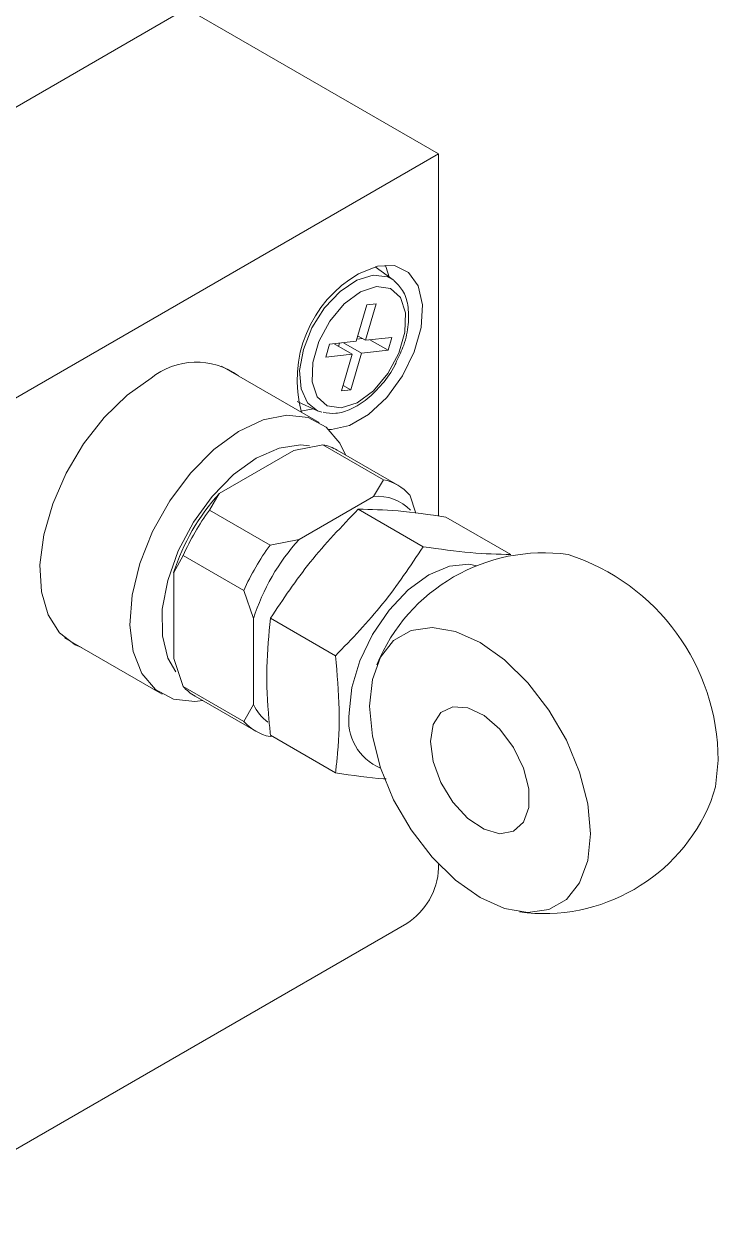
# Model space of a CAD drawing. Header units: millimetres. Extents: x 5 to 415, y -41 to 292.
# Drawn here: x 343.35 to 351.05, y 231.48 to 244.72 of the extents above; entities that cross this region are included whole.
import ezdxf

# ---------------------------------------------------------------- set-up
doc = ezdxf.new("R2010")
doc.units = ezdxf.units.MM

msp = doc.modelspace()

# ---------------------------------------------------------------- linework, layer by layer
at = {"color": 7, "linetype": 'Continuous', "lineweight": 18}
for p, q in [((345.157, 244.891), (338.793, 241.218)), ((347.95, 243.279), (345.157, 244.891)), ((347.95, 243.279), (341.586, 239.605)), ((347.95, 239.264), (347.95, 243.279)), ((347.446, 241.883), (347.247, 242.029)), ((347.154, 241.608), (347.036, 241.202)), ((347.139, 241.213), (347.257, 241.619)), ((347.257, 241.619), (347.154, 241.608)), ((347.053, 241.262), (347.139, 241.213)), ((346.743, 241.169), (346.701, 241.026)), ((347.036, 241.202), (346.743, 241.169)), ((346.792, 241.175), (346.994, 241.058)), ((346.842, 241.146), (346.853, 241.182)), ((346.895, 241.186), (347.097, 241.07)), ((347.043, 241.227), (347.104, 241.233)), ((347.431, 241.245), (347.139, 241.213)), ((347.188, 241.218), (347.39, 241.102)), ((347.39, 241.102), (347.431, 241.245)), ((346.701, 241.026), (346.994, 241.058)), ((346.994, 241.058), (346.875, 240.652)), ((346.979, 240.664), (347.097, 241.07)), ((347.097, 241.07), (347.39, 241.102)), ((346.628, 240.303), (345.545, 240.928)), ((346.875, 240.652), (346.979, 240.664)), ((346.893, 240.713), (346.979, 240.664)), ((346.383, 240.533), (346.609, 240.433)), ((346.422, 240.428), (346.56, 240.454)), ((346.345, 239.992), (345.52, 239.516)), ((346.668, 240.055), (346.345, 239.992)), ((346.668, 240.055), (347.339, 239.668)), ((347.498, 239.607), (346.827, 239.995)), ((347.229, 239.482), (347.339, 239.668)), ((345.52, 239.516), (345.41, 239.33)), ((347.229, 239.482), (346.404, 239.005)), ((347.63, 239.5), (347.7, 239.296)), ((345.41, 239.33), (346.082, 238.942)), ((347.78, 238.925), (347.06, 239.341)), ((348.752, 238.838), (348.032, 239.254)), ((346.082, 238.942), (346.404, 239.005)), ((345.12, 238.827), (345.014, 238.638)), ((345.12, 238.827), (345.791, 238.439)), ((345.014, 238.638), (345.014, 237.685)), ((345.897, 238.128), (345.791, 238.439)), ((345.897, 238.128), (345.897, 237.175)), ((346.808, 237.715), (346.087, 238.131)), ((343.805, 237.914), (344.888, 237.289)), ((345.014, 237.685), (345.12, 237.374)), ((345.12, 237.374), (345.791, 236.987)), ((345.251, 237.267), (345.923, 236.879)), ((345.791, 236.987), (345.897, 237.175)), ((346.107, 236.824), (346.082, 236.819)), ((346.808, 236.419), (346.087, 236.835)), ((347.95, 235.359), (347.95, 235.403)), ((341.94, 231.481), (347.597, 234.746))]:
    msp.add_line(p, q, dxfattribs=at)
at = {"color": 7, "linetype": 'Continuous', "lineweight": 18, "flags": 128}
for points in [[(347.403, 241.915), (347.37, 242.021), (347.357, 242.048)], [(347.063, 241.951), (347.272, 242.036), (347.462, 242.041), (347.617, 241.966), (347.723, 241.816), (347.771, 241.607), (347.756, 241.356), (347.68, 241.085), (347.549, 240.818), (347.376, 240.58), (347.175, 240.391), (346.964, 240.269), (346.762, 240.223), (346.735, 240.223)], [(347.262, 241.809), (347.085, 241.75), (346.905, 241.617), (346.744, 241.426), (346.623, 241.2), (346.555, 240.966), (346.548, 240.753), (346.604, 240.586), (346.716, 240.485), (346.87, 240.463), (347.048, 240.521), (347.228, 240.654), (347.388, 240.845), (347.51, 241.071), (347.578, 241.305), (347.584, 241.518), (347.528, 241.686), (347.416, 241.786), (347.262, 241.809)], [(343.992, 237.806), (343.921, 237.837), (343.747, 237.971), (343.621, 238.17), (343.548, 238.426), (343.532, 238.725), (343.575, 239.055), (343.673, 239.399), (343.822, 239.741), (344.015, 240.067), (344.244, 240.359), (344.497, 240.605), (344.763, 240.793)], [(346.917, 239.943), (346.855, 240.073), (346.703, 240.251), (346.504, 240.356), (346.268, 240.383), (346.006, 240.33), (345.732, 240.201), (345.459, 240.001), (345.201, 239.74), (344.97, 239.432), (344.78, 239.093), (344.638, 238.738), (344.553, 238.386), (344.528, 238.055), (344.565, 237.761), (344.661, 237.519), (344.813, 237.34), (345.012, 237.235), (345.248, 237.208), (345.337, 237.218)], [(346.658, 240.416), (346.62, 240.428), (346.609, 240.433)], [(346.518, 240.043), (346.421, 240.054), (346.183, 240.019), (345.93, 239.908), (345.678, 239.726), (345.441, 239.483), (345.233, 239.196), (345.065, 238.878), (344.948, 238.551), (344.888, 238.231), (344.89, 237.938), (344.951, 237.69), (345.038, 237.537)], [(346.96, 237.081), (346.99, 237.363), (347.079, 237.66), (347.219, 237.952), (347.402, 238.22), (347.615, 238.445), (347.844, 238.612), (348.073, 238.709), (348.286, 238.731), (348.375, 238.714)], [(347.185, 237.156), (347.216, 236.823), (347.306, 236.472), (347.452, 236.119), (347.646, 235.784), (347.878, 235.481), (348.137, 235.227), (348.41, 235.034), (348.682, 234.912), (348.941, 234.868), (349.173, 234.902), (349.367, 235.014), (349.513, 235.198), (349.604, 235.444), (349.635, 235.741), (349.604, 236.074), (349.513, 236.425), (349.367, 236.778), (349.173, 237.113), (348.941, 237.416), (348.682, 237.67), (348.41, 237.863), (348.137, 237.985), (347.878, 238.03), (347.646, 237.995), (347.452, 237.883), (347.306, 237.699), (347.216, 237.453), (347.185, 237.156)], [(347.862, 236.765), (347.891, 236.953), (347.977, 237.087), (348.11, 237.151), (348.275, 237.14), (348.455, 237.053), (348.63, 236.901), (348.781, 236.7), (348.892, 236.471), (348.95, 236.241), (348.95, 236.032), (348.892, 235.869), (348.781, 235.769), (348.63, 235.742), (348.455, 235.792), (348.275, 235.913), (348.11, 236.092), (347.977, 236.309), (347.891, 236.542), (347.862, 236.765)], [(351.049, 236.558), (351.018, 236.261), (350.968, 236.1)]]:
    msp.add_lwpolyline(points, dxfattribs=at)
at = {"color": 8, "linetype": 'Continuous', "lineweight": 18, "flags": 128}
for points in [[(346.609, 240.433), (346.498, 240.519), (346.426, 240.675), (346.41, 240.879), (346.452, 241.112), (346.547, 241.351), (346.687, 241.573), (346.858, 241.755), (347.043, 241.881), (347.224, 241.937)], [(347.224, 241.937), (347.383, 241.918), (347.453, 241.879)]]:
    msp.add_lwpolyline(points, dxfattribs=at)
at = {"color": 7, "linetype": 'Continuous', "lineweight": 18}
for centre, radius, start, end in [((347.743, 240.771), 1.361, 119.9473, 195.2386), ((345.265, 240.173), 0.798, 54.1954, 128.9989), ((346.557, 239.526), 0.541, 60.1234, 78.1783), ((347.23, 239.144), 0.535, 41.741, 78.2483), ((347.303, 237.901), 2.405, 137.844, 162.156), ((347.274, 238.975), 0.509, 43.9891, 95.0197), ((347.598, 237.731), 2.71, 143.8455, 156.1545), ((348.187, 237.391), 2.405, 137.8436, 162.1564), ((348.27, 237.343), 2.71, 143.8455, 156.1545), ((349.117, 236.857), 2, 82.2349, 157.7598), ((348.642, 236.55), 2.407, 0.189, 71.9673), ((345.522, 237.733), 0.539, 221.7738, 239.9195), ((346.384, 237.409), 0.54, 205.6691, 233.0258), ((347.524, 236.998), 0.57, 171.5592, 247.6026), ((346.191, 237.343), 0.535, 221.741, 258.2483), ((349.117, 236.857), 2, 262.2349, 337.7598), ((347.183, 235.394), 0.768, 302.6055, 357.3945)]:
    msp.add_arc(centre, radius, start, end, dxfattribs=at)
for points, knots in [([(347.484, 240.981), (347.513, 241.04), (347.578, 241.175), (347.623, 241.392), (347.618, 241.599), (347.564, 241.77), (347.489, 241.842), (347.453, 241.877)], [0, 0, 0, 0, 0.174198, 0.39367, 0.615942, 0.817689, 1, 1, 1, 1]), ([(346.67, 240.416), (346.716, 240.408), (346.817, 240.392), (346.986, 240.446), (347.163, 240.556), (347.328, 240.725), (347.44, 240.875), (347.478, 240.965), (347.484, 240.981)], [0, 0, 0, 0, 0.161223, 0.349627, 0.549508, 0.754306, 0.958767, 1, 1, 1, 1]), ([(346.087, 238.131), (346.228, 238.343), (346.511, 238.769), (346.876, 239.149), (347.06, 239.341)], [0, 0, 0, 0, 0.495216, 1, 1, 1, 1]), ([(347.06, 239.341), (347.2, 239.338), (347.484, 239.332), (347.848, 239.28), (348.032, 239.254)], [0, 0, 0, 0, 0.495216, 1, 1, 1, 1]), ([(346.808, 237.715), (346.988, 237.903), (347.353, 238.283), (347.637, 238.71), (347.78, 238.925)], [0, 0, 0, 0, 0.495216, 1, 1, 1, 1]), ([(347.78, 238.925), (347.961, 238.899), (348.325, 238.847), (348.609, 238.841), (348.752, 238.838)], [0, 0, 0, 0, 0.495216, 1, 1, 1, 1]), ([(346.087, 236.835), (346.081, 236.893), (346.055, 237.149), (346.034, 237.595), (346.07, 237.952), (346.087, 238.131)], [0, 0, 0, 0, 0.126972, 0.560077, 1, 1, 1, 1]), ([(346.808, 236.419), (346.814, 236.47), (346.84, 236.696), (346.861, 237.118), (346.826, 237.515), (346.808, 237.715)], [0, 0, 0, 0, 0.126972, 0.560077, 1, 1, 1, 1]), ([(347.369, 236.35), (347.359, 236.351), (347.2, 236.357), (346.998, 236.389), (346.808, 236.419)], [0, 0, 0, 0, 0.063366, 1, 1, 1, 1])]:
    msp.add_open_spline(points, degree=3, knots=knots, dxfattribs=at)

doc.saveas('drawing.dxf')
